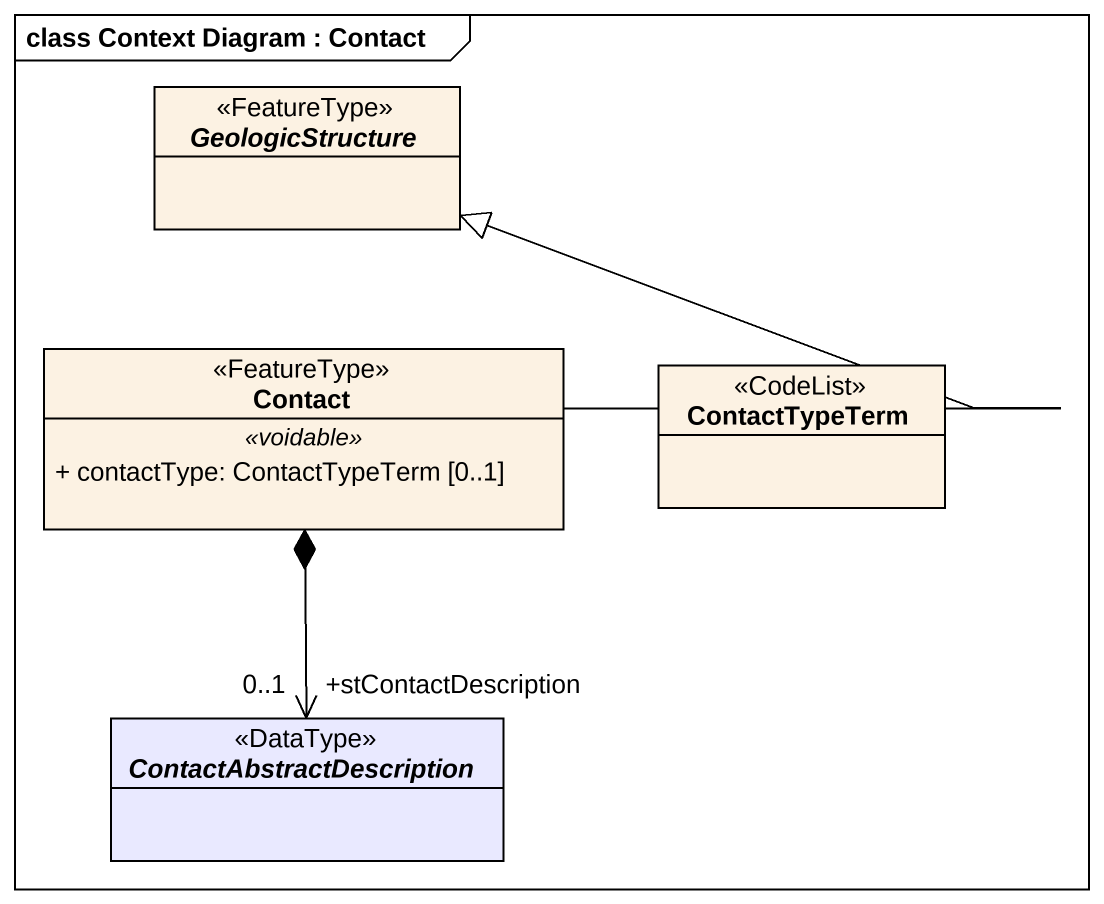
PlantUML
@startuml
mainframe class Context Diagram : Contact
hide circle
hide empty members
skinparam classAttributeIconSize 0
abstract class GeologicStructure <<FeatureType>> #FCF2E3
class Contact <<FeatureType>> #FCF2E3 {
  .. <<voidable>> ..
  + contactType: ContactTypeTerm [0..1]
}
class ContactTypeTerm <<CodeList>> #FCF2E3
abstract class ContactAbstractDescription <<DataType>> #E9E9FF
Contact -up-|> GeologicStructure
Contact *--> "+stContactDescription\n0..1" ContactAbstractDescription
@enduml
